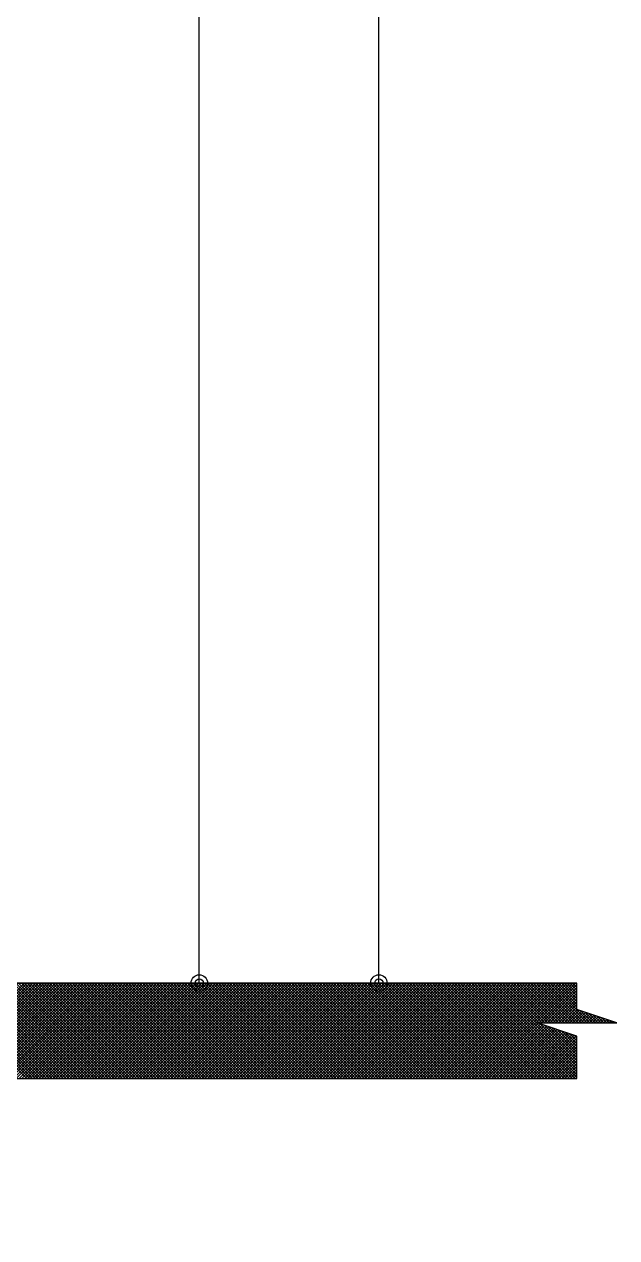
# Model space of a CAD drawing. Extents: x 0 to 119, y 0 to 84.
# Drawn here: x 64.8 to 67.78, y 37.39 to 43.49 of the extents above; entities that cross this region are included whole.
import ezdxf

# ---------------------------------------------------------------- set-up
doc = ezdxf.new("R2010")
doc.units = 0
doc.header["$MEASUREMENT"] = 0
for name, color, linetype in [('29', 9, 'CONTINUOUS'), ('32', 250, 'CONTINUOUS'), ('6', 178, 'CONTINUOUS')]:
    doc.layers.add(name, color=color, linetype=linetype)

msp = doc.modelspace()

# ---------------------------------------------------------------- linework, layer by layer
at = {"layer": '29', "color": 9, "linetype": 'Continuous'}
for p, q in [((64.319876, 38.18521), (64.799876, 38.66521)), ((64.331964, 38.66521), (64.811964, 38.18521)), ((64.334019, 38.18521), (64.814019, 38.66521)), ((64.346106, 38.66521), (64.826106, 38.18521)), ((64.348161, 38.18521), (64.828161, 38.66521)), ((64.360248, 38.66521), (64.840248, 38.18521)), ((64.362303, 38.18521), (64.842303, 38.66521)), ((64.37439, 38.66521), (64.85439, 38.18521)), ((64.376445, 38.18521), (64.856445, 38.66521)), ((64.388532, 38.66521), (64.868532, 38.18521)), ((64.390587, 38.18521), (64.870587, 38.66521)), ((64.402675, 38.66521), (64.882675, 38.18521)), ((64.404729, 38.18521), (64.884729, 38.66521)), ((64.416817, 38.66521), (64.896817, 38.18521)), ((64.418871, 38.18521), (64.898871, 38.66521)), ((64.430959, 38.66521), (64.910959, 38.18521)), ((64.433014, 38.18521), (64.913014, 38.66521)), ((64.445101, 38.66521), (64.925101, 38.18521)), ((64.447156, 38.18521), (64.927156, 38.66521)), ((64.459243, 38.66521), (64.939243, 38.18521)), ((64.461298, 38.18521), (64.941298, 38.66521)), ((64.473385, 38.66521), (64.953385, 38.18521)), ((64.47544, 38.18521), (64.95544, 38.66521)), ((64.487527, 38.66521), (64.967527, 38.18521)), ((64.489582, 38.18521), (64.969582, 38.66521)), ((64.50167, 38.66521), (64.98167, 38.18521)), ((64.503724, 38.18521), (64.983724, 38.66521)), ((64.515812, 38.66521), (64.995812, 38.18521)), ((64.517866, 38.18521), (64.997866, 38.66521)), ((64.529954, 38.66521), (65.009954, 38.18521)), ((64.532009, 38.18521), (65.012009, 38.66521)), ((64.544096, 38.66521), (65.024096, 38.18521)), ((64.546151, 38.18521), (65.026151, 38.66521)), ((64.558238, 38.66521), (65.038238, 38.18521)), ((64.560293, 38.18521), (65.040293, 38.66521)), ((64.57238, 38.66521), (65.05238, 38.18521)), ((64.574435, 38.18521), (65.054435, 38.66521)), ((64.586522, 38.66521), (65.066522, 38.18521)), ((64.588577, 38.18521), (65.068577, 38.66521)), ((64.600664, 38.66521), (65.080664, 38.18521)), ((64.602719, 38.18521), (65.082719, 38.66521)), ((64.614807, 38.66521), (65.094807, 38.18521)), ((64.616861, 38.18521), (65.096861, 38.66521)), ((64.628949, 38.66521), (65.108949, 38.18521)), ((64.631003, 38.18521), (65.111003, 38.66521)), ((64.643091, 38.66521), (65.123091, 38.18521)), ((64.645146, 38.18521), (65.125146, 38.66521)), ((64.657233, 38.66521), (65.137233, 38.18521)), ((64.659288, 38.18521), (65.139288, 38.66521)), ((64.671375, 38.66521), (65.151375, 38.18521)), ((64.67343, 38.18521), (65.15343, 38.66521)), ((64.685517, 38.66521), (65.165517, 38.18521)), ((64.687572, 38.18521), (65.167572, 38.66521)), ((64.699659, 38.66521), (65.179659, 38.18521)), ((64.701714, 38.18521), (65.181714, 38.66521)), ((64.713802, 38.66521), (65.193802, 38.18521)), ((64.715856, 38.18521), (65.195856, 38.66521)), ((64.727944, 38.66521), (65.207944, 38.18521)), ((64.729998, 38.18521), (65.209998, 38.66521)), ((64.742086, 38.66521), (65.222086, 38.18521)), ((64.744141, 38.18521), (65.224141, 38.66521)), ((64.756228, 38.66521), (65.236228, 38.18521)), ((64.758283, 38.18521), (65.238283, 38.66521)), ((64.77037, 38.66521), (65.25037, 38.18521)), ((64.772425, 38.18521), (65.252425, 38.66521)), ((64.784512, 38.66521), (65.264512, 38.18521)), ((64.786567, 38.18521), (65.266567, 38.66521)), ((64.798654, 38.66521), (65.278654, 38.18521)), ((64.800709, 38.18521), (65.280709, 38.66521)), ((64.812797, 38.66521), (65.292797, 38.18521)), ((64.814851, 38.18521), (65.294851, 38.66521)), ((64.826939, 38.66521), (65.306939, 38.18521)), ((64.828993, 38.18521), (65.308993, 38.66521)), ((64.841081, 38.66521), (65.321081, 38.18521)), ((64.843135, 38.18521), (65.323135, 38.66521)), ((64.855223, 38.66521), (65.335223, 38.18521)), ((64.857278, 38.18521), (65.337278, 38.66521)), ((64.869365, 38.66521), (65.349365, 38.18521)), ((64.87142, 38.18521), (65.35142, 38.66521)), ((64.883507, 38.66521), (65.363507, 38.18521)), ((64.885562, 38.18521), (65.365562, 38.66521)), ((64.897649, 38.66521), (65.377649, 38.18521)), ((64.899704, 38.18521), (65.379704, 38.66521)), ((64.911791, 38.66521), (65.391791, 38.18521)), ((64.913846, 38.18521), (65.393846, 38.66521)), ((64.925934, 38.66521), (65.405934, 38.18521)), ((64.927988, 38.18521), (65.407988, 38.66521)), ((64.940076, 38.66521), (65.420076, 38.18521)), ((64.94213, 38.18521), (65.42213, 38.66521)), ((64.954218, 38.66521), (65.434218, 38.18521)), ((64.956273, 38.18521), (65.436273, 38.66521)), ((64.96836, 38.66521), (65.44836, 38.18521)), ((64.970415, 38.18521), (65.450415, 38.66521)), ((64.982502, 38.66521), (65.462502, 38.18521)), ((64.984557, 38.18521), (65.464557, 38.66521)), ((64.996644, 38.66521), (65.476644, 38.18521)), ((64.998699, 38.18521), (65.478699, 38.66521)), ((65.010786, 38.66521), (65.490786, 38.18521)), ((65.012841, 38.18521), (65.492841, 38.66521)), ((65.024929, 38.66521), (65.504929, 38.18521)), ((65.026983, 38.18521), (65.506983, 38.66521)), ((65.039071, 38.66521), (65.519071, 38.18521)), ((65.041125, 38.18521), (65.521125, 38.66521)), ((65.053213, 38.66521), (65.533213, 38.18521)), ((65.055268, 38.18521), (65.535268, 38.66521)), ((65.067355, 38.66521), (65.547355, 38.18521)), ((65.06941, 38.18521), (65.54941, 38.66521)), ((65.081497, 38.66521), (65.561497, 38.18521)), ((65.083552, 38.18521), (65.563552, 38.66521)), ((65.095639, 38.66521), (65.575639, 38.18521)), ((65.097694, 38.18521), (65.577694, 38.66521)), ((65.109781, 38.66521), (65.589781, 38.18521)), ((65.111836, 38.18521), (65.591836, 38.66521)), ((65.123924, 38.66521), (65.603924, 38.18521)), ((65.125978, 38.18521), (65.605978, 38.66521)), ((65.138066, 38.66521), (65.618066, 38.18521)), ((65.14012, 38.18521), (65.62012, 38.66521)), ((65.152208, 38.66521), (65.632208, 38.18521)), ((65.154262, 38.18521), (65.634262, 38.66521)), ((65.16635, 38.66521), (65.64635, 38.18521)), ((65.168405, 38.18521), (65.648405, 38.66521)), ((65.180492, 38.66521), (65.660492, 38.18521)), ((65.182547, 38.18521), (65.662547, 38.66521)), ((65.194634, 38.66521), (65.674634, 38.18521)), ((65.196689, 38.18521), (65.676689, 38.66521)), ((65.208776, 38.66521), (65.688776, 38.18521)), ((65.210831, 38.18521), (65.690831, 38.66521)), ((65.222918, 38.66521), (65.702918, 38.18521)), ((65.224973, 38.18521), (65.704973, 38.66521)), ((65.237061, 38.66521), (65.717061, 38.18521)), ((65.239115, 38.18521), (65.719115, 38.66521)), ((65.251203, 38.66521), (65.731203, 38.18521)), ((65.253257, 38.18521), (65.733257, 38.66521)), ((65.265345, 38.66521), (65.745345, 38.18521)), ((65.2674, 38.18521), (65.7474, 38.66521)), ((65.279487, 38.66521), (65.759487, 38.18521)), ((65.281542, 38.18521), (65.761542, 38.66521)), ((65.293629, 38.66521), (65.773629, 38.18521)), ((65.295684, 38.18521), (65.775684, 38.66521)), ((65.307771, 38.66521), (65.787771, 38.18521)), ((65.309826, 38.18521), (65.789826, 38.66521)), ((65.321913, 38.66521), (65.801913, 38.18521)), ((65.323968, 38.18521), (65.803968, 38.66521)), ((65.336056, 38.66521), (65.816056, 38.18521)), ((65.33811, 38.18521), (65.81811, 38.66521)), ((65.350198, 38.66521), (65.830198, 38.18521)), ((65.352252, 38.18521), (65.832252, 38.66521)), ((65.36434, 38.66521), (65.84434, 38.18521)), ((65.366395, 38.18521), (65.846395, 38.66521)), ((65.378482, 38.66521), (65.858482, 38.18521)), ((65.380537, 38.18521), (65.860537, 38.66521)), ((65.392624, 38.66521), (65.872624, 38.18521)), ((65.394679, 38.18521), (65.874679, 38.66521)), ((65.406766, 38.66521), (65.886766, 38.18521)), ((65.408821, 38.18521), (65.888821, 38.66521)), ((65.420908, 38.66521), (65.900908, 38.18521)), ((65.422963, 38.18521), (65.902963, 38.66521)), ((65.43505, 38.66521), (65.91505, 38.18521)), ((65.437105, 38.18521), (65.917105, 38.66521)), ((65.449193, 38.66521), (65.929193, 38.18521)), ((65.451247, 38.18521), (65.931247, 38.66521)), ((65.463335, 38.66521), (65.943335, 38.18521)), ((65.465389, 38.18521), (65.945389, 38.66521)), ((65.477477, 38.66521), (65.957477, 38.18521)), ((65.479532, 38.18521), (65.959532, 38.66521)), ((65.491619, 38.66521), (65.971619, 38.18521)), ((65.493674, 38.18521), (65.973674, 38.66521)), ((65.505761, 38.66521), (65.985761, 38.18521)), ((65.507816, 38.18521), (65.987816, 38.66521)), ((65.519903, 38.66521), (65.999903, 38.18521)), ((65.521958, 38.18521), (66.001958, 38.66521)), ((65.534045, 38.66521), (66.014045, 38.18521)), ((65.5361, 38.18521), (66.0161, 38.66521)), ((65.548188, 38.66521), (66.028188, 38.18521)), ((65.550242, 38.18521), (66.030242, 38.66521)), ((65.56233, 38.66521), (66.04233, 38.18521)), ((65.564384, 38.18521), (66.044384, 38.66521)), ((65.576472, 38.66521), (66.056472, 38.18521)), ((65.578527, 38.18521), (66.058527, 38.66521)), ((65.590614, 38.66521), (66.070614, 38.18521)), ((65.592669, 38.18521), (66.072669, 38.66521)), ((65.604756, 38.66521), (66.084756, 38.18521)), ((65.606811, 38.18521), (66.086811, 38.66521)), ((65.618898, 38.66521), (66.098898, 38.18521)), ((65.620953, 38.18521), (66.100953, 38.66521)), ((65.63304, 38.66521), (66.11304, 38.18521)), ((65.635095, 38.18521), (66.115095, 38.66521)), ((65.647183, 38.66521), (66.127183, 38.18521)), ((65.649237, 38.18521), (66.129237, 38.66521)), ((65.661325, 38.66521), (66.141325, 38.18521)), ((65.663379, 38.18521), (66.143379, 38.66521)), ((65.675467, 38.66521), (66.155467, 38.18521)), ((65.677521, 38.18521), (66.157521, 38.66521)), ((65.689609, 38.66521), (66.169609, 38.18521)), ((65.691664, 38.18521), (66.171664, 38.66521)), ((65.703751, 38.66521), (66.183751, 38.18521)), ((65.705806, 38.18521), (66.185806, 38.66521)), ((65.717893, 38.66521), (66.197893, 38.18521)), ((65.719948, 38.18521), (66.199948, 38.66521)), ((65.732035, 38.66521), (66.212035, 38.18521)), ((65.73409, 38.18521), (66.21409, 38.66521)), ((65.746177, 38.66521), (66.226177, 38.18521)), ((65.748232, 38.18521), (66.228232, 38.66521)), ((65.76032, 38.66521), (66.24032, 38.18521)), ((65.762374, 38.18521), (66.242374, 38.66521)), ((65.774462, 38.66521), (66.254462, 38.18521)), ((65.776516, 38.18521), (66.256516, 38.66521)), ((65.788604, 38.66521), (66.268604, 38.18521)), ((65.790659, 38.18521), (66.270659, 38.66521)), ((65.802746, 38.66521), (66.282746, 38.18521)), ((65.804801, 38.18521), (66.284801, 38.66521)), ((65.816888, 38.66521), (66.296888, 38.18521)), ((65.818943, 38.18521), (66.298943, 38.66521)), ((65.83103, 38.66521), (66.31103, 38.18521)), ((65.833085, 38.18521), (66.313085, 38.66521)), ((65.845172, 38.66521), (66.325172, 38.18521)), ((65.847227, 38.18521), (66.327227, 38.66521)), ((65.859315, 38.66521), (66.339315, 38.18521)), ((65.861369, 38.18521), (66.341369, 38.66521)), ((65.873457, 38.66521), (66.353457, 38.18521)), ((65.875511, 38.18521), (66.355511, 38.66521)), ((65.887599, 38.66521), (66.367599, 38.18521)), ((65.889654, 38.18521), (66.369654, 38.66521)), ((65.901741, 38.66521), (66.381741, 38.18521)), ((65.903796, 38.18521), (66.383796, 38.66521)), ((65.915883, 38.66521), (66.395883, 38.18521)), ((65.917938, 38.18521), (66.397938, 38.66521)), ((65.930025, 38.66521), (66.410025, 38.18521)), ((65.93208, 38.18521), (66.41208, 38.66521)), ((65.944167, 38.66521), (66.424167, 38.18521)), ((65.946222, 38.18521), (66.426222, 38.66521)), ((65.95831, 38.66521), (66.43831, 38.18521)), ((65.960364, 38.18521), (66.440364, 38.66521)), ((65.972452, 38.66521), (66.452452, 38.18521)), ((65.974506, 38.18521), (66.454506, 38.66521)), ((65.986594, 38.66521), (66.466594, 38.18521)), ((65.988648, 38.18521), (66.468648, 38.66521)), ((66.000736, 38.66521), (66.480736, 38.18521)), ((66.002791, 38.18521), (66.482791, 38.66521)), ((66.014878, 38.66521), (66.494878, 38.18521)), ((66.016933, 38.18521), (66.496933, 38.66521)), ((66.02902, 38.66521), (66.50902, 38.18521)), ((66.031075, 38.18521), (66.511075, 38.66521)), ((66.043162, 38.66521), (66.523162, 38.18521)), ((66.045217, 38.18521), (66.525217, 38.66521)), ((66.057304, 38.66521), (66.537304, 38.18521)), ((66.059359, 38.18521), (66.539359, 38.66521)), ((66.071447, 38.66521), (66.551447, 38.18521)), ((66.073501, 38.18521), (66.553501, 38.66521)), ((66.085589, 38.66521), (66.565589, 38.18521)), ((66.087643, 38.18521), (66.567643, 38.66521)), ((66.099731, 38.66521), (66.579731, 38.18521)), ((66.101786, 38.18521), (66.581786, 38.66521)), ((66.113873, 38.66521), (66.593873, 38.18521)), ((66.115928, 38.18521), (66.595928, 38.66521)), ((66.128015, 38.66521), (66.608015, 38.18521)), ((66.13007, 38.18521), (66.61007, 38.66521)), ((66.142157, 38.66521), (66.622157, 38.18521)), ((66.144212, 38.18521), (66.624212, 38.66521)), ((66.156299, 38.66521), (66.636299, 38.18521)), ((66.158354, 38.18521), (66.638354, 38.66521)), ((66.170442, 38.66521), (66.650442, 38.18521)), ((66.172496, 38.18521), (66.652496, 38.66521)), ((66.184584, 38.66521), (66.664584, 38.18521)), ((66.186638, 38.18521), (66.666638, 38.66521)), ((66.198726, 38.66521), (66.678726, 38.18521)), ((66.200781, 38.18521), (66.680781, 38.66521)), ((66.212868, 38.66521), (66.692868, 38.18521)), ((66.214923, 38.18521), (66.694923, 38.66521)), ((66.22701, 38.66521), (66.70701, 38.18521)), ((66.229065, 38.18521), (66.709065, 38.66521)), ((66.241152, 38.66521), (66.721152, 38.18521)), ((66.243207, 38.18521), (66.723207, 38.66521)), ((66.255294, 38.66521), (66.735294, 38.18521)), ((66.257349, 38.18521), (66.737349, 38.66521)), ((66.269436, 38.66521), (66.749436, 38.18521)), ((66.271491, 38.18521), (66.751491, 38.66521)), ((66.283579, 38.66521), (66.763579, 38.18521)), ((66.285633, 38.18521), (66.765633, 38.66521)), ((66.297721, 38.66521), (66.777721, 38.18521)), ((66.299775, 38.18521), (66.779775, 38.66521)), ((66.311863, 38.66521), (66.791863, 38.18521)), ((66.313918, 38.18521), (66.793918, 38.66521)), ((66.326005, 38.66521), (66.806005, 38.18521)), ((66.32806, 38.18521), (66.80806, 38.66521)), ((66.340147, 38.66521), (66.820147, 38.18521)), ((66.342202, 38.18521), (66.822202, 38.66521)), ((66.354289, 38.66521), (66.834289, 38.18521)), ((66.356344, 38.18521), (66.836344, 38.66521)), ((66.368431, 38.66521), (66.848431, 38.18521)), ((66.370486, 38.18521), (66.850486, 38.66521)), ((66.382574, 38.66521), (66.862574, 38.18521)), ((66.384628, 38.18521), (66.864628, 38.66521)), ((66.396716, 38.66521), (66.876716, 38.18521)), ((66.39877, 38.18521), (66.87877, 38.66521)), ((66.410858, 38.66521), (66.890858, 38.18521)), ((66.412913, 38.18521), (66.892913, 38.66521)), ((66.425, 38.66521), (66.905, 38.18521)), ((66.427055, 38.18521), (66.907055, 38.66521)), ((66.439142, 38.66521), (66.919142, 38.18521)), ((66.441197, 38.18521), (66.921197, 38.66521)), ((66.453284, 38.66521), (66.933284, 38.18521)), ((66.455339, 38.18521), (66.935339, 38.66521)), ((66.467426, 38.66521), (66.947426, 38.18521)), ((66.469481, 38.18521), (66.949481, 38.66521)), ((66.481569, 38.66521), (66.961569, 38.18521)), ((66.483623, 38.18521), (66.963623, 38.66521)), ((66.495711, 38.66521), (66.975711, 38.18521)), ((66.497765, 38.18521), (66.977765, 38.66521)), ((66.509853, 38.66521), (66.989853, 38.18521)), ((66.511907, 38.18521), (66.991907, 38.66521)), ((66.523995, 38.66521), (67.003995, 38.18521)), ((66.52605, 38.18521), (67.00605, 38.66521)), ((66.538137, 38.66521), (67.018137, 38.18521)), ((66.540192, 38.18521), (67.020192, 38.66521)), ((66.552279, 38.66521), (67.032279, 38.18521)), ((66.554334, 38.18521), (67.034334, 38.66521)), ((66.566421, 38.66521), (67.046421, 38.18521)), ((66.568476, 38.18521), (67.048476, 38.66521)), ((66.580563, 38.66521), (67.060563, 38.18521)), ((66.582618, 38.18521), (67.062618, 38.66521)), ((66.594706, 38.66521), (67.074706, 38.18521)), ((66.59676, 38.18521), (67.07676, 38.66521)), ((66.608848, 38.66521), (67.088848, 38.18521)), ((66.610902, 38.18521), (67.090902, 38.66521)), ((66.62299, 38.66521), (67.10299, 38.18521)), ((66.625045, 38.18521), (67.105045, 38.66521)), ((66.637132, 38.66521), (67.117132, 38.18521)), ((66.639187, 38.18521), (67.119187, 38.66521)), ((66.651274, 38.66521), (67.131274, 38.18521)), ((66.653329, 38.18521), (67.133329, 38.66521)), ((66.665416, 38.66521), (67.145416, 38.18521)), ((66.667471, 38.18521), (67.147471, 38.66521)), ((66.679558, 38.66521), (67.159558, 38.18521)), ((66.681613, 38.18521), (67.161613, 38.66521)), ((66.693701, 38.66521), (67.173701, 38.18521)), ((66.695755, 38.18521), (67.175755, 38.66521)), ((66.707843, 38.66521), (67.187843, 38.18521)), ((66.709897, 38.18521), (67.189897, 38.66521)), ((66.721985, 38.66521), (67.201985, 38.18521)), ((66.72404, 38.18521), (67.20404, 38.66521)), ((66.736127, 38.66521), (67.216127, 38.18521)), ((66.738182, 38.18521), (67.218182, 38.66521)), ((66.750269, 38.66521), (67.230269, 38.18521)), ((66.752324, 38.18521), (67.232324, 38.66521)), ((66.764411, 38.66521), (67.244411, 38.18521)), ((66.766466, 38.18521), (67.246466, 38.66521)), ((66.778553, 38.66521), (67.258553, 38.18521)), ((66.780608, 38.18521), (67.260608, 38.66521)), ((66.792696, 38.66521), (67.272696, 38.18521)), ((66.79475, 38.18521), (67.27475, 38.66521)), ((66.806838, 38.66521), (67.286838, 38.18521)), ((66.808892, 38.18521), (67.288892, 38.66521)), ((66.82098, 38.66521), (67.30098, 38.18521)), ((66.823034, 38.18521), (67.303034, 38.66521)), ((66.835122, 38.66521), (67.315122, 38.18521)), ((66.837177, 38.18521), (67.317177, 38.66521)), ((66.849264, 38.66521), (67.329264, 38.18521)), ((66.851319, 38.18521), (67.331319, 38.66521)), ((66.863406, 38.66521), (67.343406, 38.18521)), ((66.865461, 38.18521), (67.345461, 38.66521)), ((66.877548, 38.66521), (67.357548, 38.18521)), ((66.879603, 38.18521), (67.359603, 38.66521)), ((66.89169, 38.66521), (67.37169, 38.18521)), ((66.893745, 38.18521), (67.373745, 38.66521)), ((66.905833, 38.66521), (67.385833, 38.18521)), ((66.907887, 38.18521), (67.387887, 38.66521)), ((66.919975, 38.66521), (67.399975, 38.18521)), ((66.922029, 38.18521), (67.402029, 38.66521)), ((66.934117, 38.66521), (67.414117, 38.18521)), ((66.936172, 38.18521), (67.416172, 38.66521)), ((66.948259, 38.66521), (67.428259, 38.18521)), ((66.950314, 38.18521), (67.430314, 38.66521)), ((66.962401, 38.66521), (67.442401, 38.18521)), ((66.964456, 38.18521), (67.444456, 38.66521)), ((66.976543, 38.66521), (67.456543, 38.18521)), ((66.978598, 38.18521), (67.458598, 38.66521)), ((66.990685, 38.66521), (67.470685, 38.18521)), ((66.99274, 38.18521), (67.47274, 38.66521)), ((67.004828, 38.66521), (67.484828, 38.18521)), ((67.006882, 38.18521), (67.486882, 38.66521)), ((67.01897, 38.66521), (67.49897, 38.18521)), ((67.021024, 38.18521), (67.501024, 38.66521)), ((67.033112, 38.66521), (67.513112, 38.18521)), ((67.035167, 38.18521), (67.515167, 38.66521)), ((67.047254, 38.66521), (67.527254, 38.18521)), ((67.049309, 38.18521), (67.529309, 38.66521)), ((67.061396, 38.66521), (67.541396, 38.18521)), ((67.063451, 38.18521), (67.543451, 38.66521)), ((67.075538, 38.66521), (67.555538, 38.18521)), ((67.077593, 38.18521), (67.557593, 38.66521)), ((67.08968, 38.66521), (67.56968, 38.18521)), ((67.091735, 38.18521), (67.571735, 38.66521)), ((67.103822, 38.66521), (67.578338, 38.190694)), ((67.117965, 38.66521), (67.578338, 38.204837)), ((67.132107, 38.66521), (67.578338, 38.218979)), ((67.146249, 38.66521), (67.578338, 38.233121)), ((67.160391, 38.66521), (67.578338, 38.247263)), ((67.174533, 38.66521), (67.578338, 38.261405)), ((67.188675, 38.66521), (67.388675, 38.46521)), ((67.202817, 38.66521), (67.402817, 38.46521)), ((67.21696, 38.66521), (67.41696, 38.46521)), ((67.231102, 38.66521), (67.431102, 38.46521)), ((67.245244, 38.66521), (67.445244, 38.46521)), ((67.259386, 38.66521), (67.459386, 38.46521)), ((67.273528, 38.66521), (67.473528, 38.46521)), ((67.28767, 38.66521), (67.48767, 38.46521)), ((67.301812, 38.66521), (67.501812, 38.46521)), ((67.315955, 38.66521), (67.515955, 38.46521)), ((67.330097, 38.66521), (67.530097, 38.46521)), ((67.344239, 38.66521), (67.544239, 38.46521)), ((67.358381, 38.66521), (67.558381, 38.46521)), ((67.372523, 38.66521), (67.572523, 38.46521)), ((67.385877, 38.46521), (67.578338, 38.657671)), ((67.386665, 38.66521), (67.586665, 38.46521)), ((67.400019, 38.46521), (67.578338, 38.643528)), ((67.400807, 38.66521), (67.600807, 38.46521)), ((67.414161, 38.46521), (67.578338, 38.629386)), ((67.414949, 38.66521), (67.614949, 38.46521)), ((67.428304, 38.46521), (67.578338, 38.615244)), ((67.429092, 38.66521), (67.629092, 38.46521)), ((67.443234, 38.66521), (67.643234, 38.46521)), ((67.457376, 38.66521), (67.578338, 38.544248)), ((67.471518, 38.66521), (67.578338, 38.55839)), ((67.48566, 38.66521), (67.578338, 38.572532)), ((67.499802, 38.66521), (67.578338, 38.586674)), ((67.513944, 38.66521), (67.578338, 38.600816)), ((67.528087, 38.66521), (67.578338, 38.614959)), ((67.542229, 38.66521), (67.578338, 38.629101)), ((67.556371, 38.66521), (67.578338, 38.643243)), ((67.570513, 38.66521), (67.578338, 38.657385)), ((67.442446, 38.46521), (67.578338, 38.601102)), ((67.456588, 38.46521), (67.578338, 38.58696)), ((67.47073, 38.46521), (67.578338, 38.572818)), ((67.484872, 38.46521), (67.578338, 38.558676)), ((67.499014, 38.46521), (67.578338, 38.544533)), ((67.513156, 38.46521), (67.579452, 38.531505)), ((67.527299, 38.46521), (67.590058, 38.527969)), ((67.541441, 38.46521), (67.600665, 38.524434)), ((67.555583, 38.46521), (67.611271, 38.520898)), ((67.569725, 38.46521), (67.621878, 38.517363)), ((67.583867, 38.46521), (67.632485, 38.513827)), ((67.596895, 38.52569), (67.657376, 38.46521)), ((67.598009, 38.46521), (67.643091, 38.510292)), ((67.612151, 38.46521), (67.653698, 38.506756)), ((67.618108, 38.518619), (67.671518, 38.46521)), ((67.626293, 38.46521), (67.664304, 38.503221)), ((67.639322, 38.511548), (67.68566, 38.46521)), ((67.640436, 38.46521), (67.674911, 38.499685)), ((67.654578, 38.46521), (67.685518, 38.49615)), ((67.660535, 38.504477), (67.699802, 38.46521)), ((67.66872, 38.46521), (67.696124, 38.492614)), ((67.681748, 38.497406), (67.713944, 38.46521)), ((67.105877, 38.18521), (67.383992, 38.463325)), ((67.120019, 38.18521), (67.394599, 38.459789)), ((67.134161, 38.18521), (67.405206, 38.456254)), ((67.148304, 38.18521), (67.415812, 38.452718)), ((67.162446, 38.18521), (67.426419, 38.449183)), ((67.176588, 38.18521), (67.437025, 38.445647)), ((67.19073, 38.18521), (67.447632, 38.442112)), ((67.204872, 38.18521), (67.458239, 38.438576)), ((67.219014, 38.18521), (67.468845, 38.435041)), ((67.233156, 38.18521), (67.479452, 38.431505)), ((67.393844, 38.460041), (67.578338, 38.275547)), ((67.415057, 38.45297), (67.578338, 38.289689)), ((67.43627, 38.445899), (67.578338, 38.303832)), ((67.457484, 38.438828), (67.578338, 38.317974)), ((67.478697, 38.431757), (67.578338, 38.332116)), ((67.682862, 38.46521), (67.706731, 38.489079)), ((67.697004, 38.46521), (67.717338, 38.485543)), ((67.702961, 38.490335), (67.728087, 38.46521)), ((67.711146, 38.46521), (67.727944, 38.482008)), ((67.724174, 38.483264), (67.742229, 38.46521)), ((67.725288, 38.46521), (67.738551, 38.478472)), ((67.739431, 38.46521), (67.749157, 38.474937)), ((67.745387, 38.476193), (67.756371, 38.46521)), ((67.753573, 38.46521), (67.759764, 38.471401)), ((67.766601, 38.469122), (67.770513, 38.46521)), ((67.767715, 38.46521), (67.770371, 38.467866)), ((67.247299, 38.18521), (67.490058, 38.42797)), ((67.261441, 38.18521), (67.500665, 38.424434)), ((67.275583, 38.18521), (67.511272, 38.420899)), ((67.289725, 38.18521), (67.521878, 38.417363)), ((67.303867, 38.18521), (67.532485, 38.413827)), ((67.318009, 38.18521), (67.543091, 38.410292)), ((67.332151, 38.18521), (67.553698, 38.406756)), ((67.346293, 38.18521), (67.564304, 38.403221)), ((67.360436, 38.18521), (67.574911, 38.399685)), ((67.374578, 38.18521), (67.578338, 38.38897)), ((67.38872, 38.18521), (67.578338, 38.374828)), ((67.49991, 38.424686), (67.578338, 38.346258)), ((67.521123, 38.417615), (67.578338, 38.3604)), ((67.542337, 38.410543), (67.578338, 38.374542)), ((67.56355, 38.403472), (67.578338, 38.388684)), ((67.402862, 38.18521), (67.578338, 38.360686)), ((67.417004, 38.18521), (67.578338, 38.346544)), ((67.431146, 38.18521), (67.578338, 38.332401)), ((67.445288, 38.18521), (67.578338, 38.318259)), ((67.459431, 38.18521), (67.578338, 38.304117)), ((67.473573, 38.18521), (67.578338, 38.289975)), ((67.487715, 38.18521), (67.578338, 38.275833)), ((67.501857, 38.18521), (67.578338, 38.261691)), ((67.515999, 38.18521), (67.578338, 38.247549)), ((67.530141, 38.18521), (67.578338, 38.233406)), ((67.544283, 38.18521), (67.578338, 38.219264)), ((67.558426, 38.18521), (67.578338, 38.205122)), ((67.572568, 38.18521), (67.578338, 38.19098))]:
    msp.add_line(p, q, dxfattribs=at)
msp.add_lwpolyline([(59.438482, 38.66521), (59.438482, 37.38521), (59.998482, 37.38521), (59.998482, 38.18521), (67.578338, 38.18521), (67.578338, 38.398543), (67.378338, 38.46521), (67.778338, 38.46521), (67.578338, 38.531876), (67.578338, 38.66521), (64.238482, 38.66521), (59.998482, 38.66521), (59.998482, 38.66521), (59.438482, 38.66521)], dxfattribs=at)
at = {"layer": '32', "color": 250, "linetype": 'Continuous'}
for p, q in [((66.582113, 38.66521), (66.582113, 49.54521)), ((65.678955, 38.66521), (65.678955, 49.06521)), ((66.046888, 38.66521), (65.428955, 38.66521)), ((66.296888, 38.66521), (66.296888, 38.66521)), ((66.740543, 38.66521), (66.332113, 38.66521)), ((66.990543, 38.66521), (66.990543, 38.66521))]:
    msp.add_line(p, q, dxfattribs=at)
for centre, radius in [((65.678955, 38.66521), 0.041625), ((65.678955, 38.66521), 0.02075), ((66.582113, 38.66521), 0.041625), ((66.582113, 38.66521), 0.02075)]:
    msp.add_circle(centre, radius, dxfattribs=at)
at = {"layer": '6', "color": 178, "linetype": 'Continuous'}
msp.add_line((66.638703, 38.66521), (67.578338, 38.66521), dxfattribs=at)
for points in [[(59.998482, 38.18521), (67.578338, 38.18521), (67.578338, 38.398543), (67.378338, 38.46521), (67.778338, 38.46521), (67.578338, 38.531876), (67.578338, 38.66521)], [(59.998482, 38.66521), (64.238482, 38.66521), (67.578338, 38.66521)]]:
    msp.add_lwpolyline(points, dxfattribs=at)

doc.saveas('drawing.dxf')
